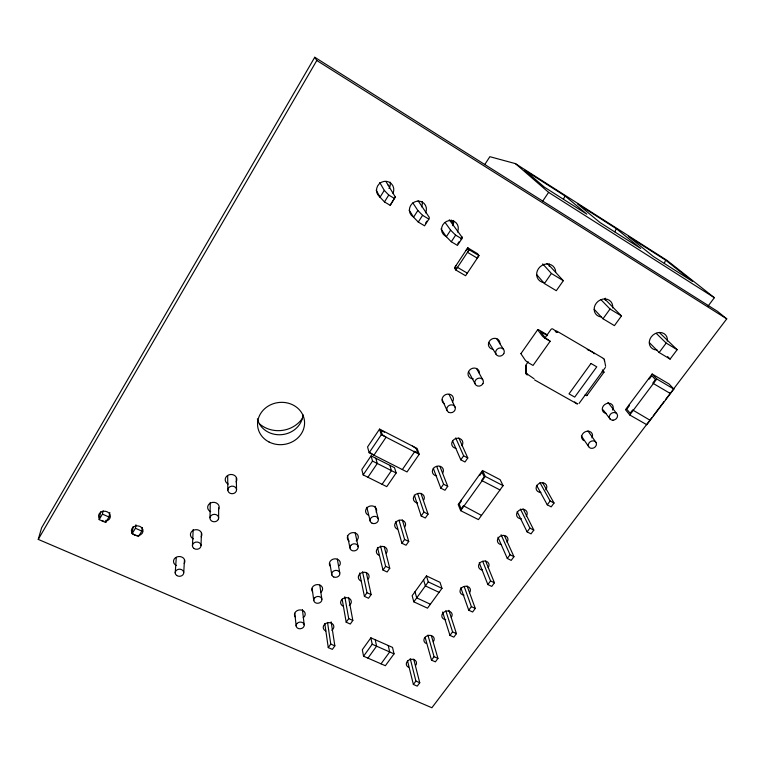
<?xml version="1.0" encoding="UTF-8"?>
<svg xmlns="http://www.w3.org/2000/svg" width="765" height="765" viewBox="0 0 765 765"><rect width="100%" height="100%" fill="white"/><g stroke="black" fill="none" stroke-linecap="round" stroke-linejoin="round"><path stroke-width="1.15" d="M218.608 518.393L218.656 507.912M461.811 236.892L461.792 238.823L457.451 245.422L451.302 241.75L446.339 236.748L440.984 228.936M209.993 517.723L210.27 502.452M557.609 332.297L552.865 329.017A1.444 1.272 -35.6 0 0 550.915 329.524L544.718 338.312M201.032 545.416L201.434 532.66M192.436 545.904L193.172 529.514M183.753 572.497L184.461 559.798M605.622 366.282L604.321 359.292L603.202 358.345M175.214 573.004L176.256 557.857M527.238 375.032L526.196 374.066L526.215 372.555M604.379 360.784L604.321 359.311M133.148 526.597L132.144 533.654L138.542 536.485L141.841 531.111L142.29 527.592M132.144 533.654L135.443 528.261L135.931 524.761M449.256 219.785L462.041 237.207L461.792 238.823L455.634 235.132L450.623 230.179L445.077 222.414M556.165 332.555L556.337 331.283L557.57 332.192M100.722 511.737L99.154 519.598L105.685 522.495L108.974 517.025L109.797 512.56M105.685 522.495L106.115 520.238M99.154 519.598L102.434 514.128L103.084 510.781M409.151 210.107L413.578 217.193L418.273 222.06L424.575 225.818L428.897 219.106L429.289 217.375L418.063 200.746M651.77 417.747L431.881 707.74L38.25 539.392L41.606 527.802L314.759 57.26L717.455 311.317L726.75 318.862L665.464 399.684M664.345 263.256L665.617 260.148L628.323 236.356L653.358 256.485L692.535 281.424L665.617 260.148M614.859 231.757L616.322 228.697L577.594 203.987L599.951 222.5L640.735 248.453L616.322 228.697M376.17 190.169L380.033 197.179L384.46 201.912L390.188 205.326L395.285 196.978L385.856 181.382M390.188 205.326L395.285 196.978M563.451 199.034L565.125 196.031L524.876 170.356L544.326 187.1L586.812 214.143L565.125 196.031M38.25 539.392L316.796 60.492L314.759 57.26M380.033 197.179L384.288 190.38L379.708 182.472M384.46 201.912L388.754 195.056L384.288 190.38M413.578 217.193L417.843 210.509L412.832 202.83M418.273 222.06L422.586 215.328L417.843 210.509M425.627 223.064L426.841 221.171M484.723 164.59L489.858 156.691L515.39 163.614L667.09 260.435L714.357 297.7L707.95 306.258M446.339 236.748L450.623 230.179M451.302 241.75L455.634 235.132M457.747 243.729L458.971 241.864M460.807 239.072L462.041 237.207M467.74 247.822L454.429 267.941L455.768 269.988L465.579 275.744L478.986 255.634L477.523 253.664L467.74 247.822L469.155 249.773L478.986 255.634M455.768 269.988L469.155 249.773M478.402 256.046L477.303 258.168L467.472 252.307L468.582 250.184L467.482 248.673L466.067 250.346M379.564 429.089L367.563 446.942L369.141 452.756L407.028 471.938L419.23 454.267L417.135 448.481L379.564 429.089L381.286 434.73L419.23 454.267M369.141 452.756L381.286 434.73M542.605 201.262L548.601 192.369L515.39 163.614M371.092 455.854L361.826 469.567L363.165 474.893L386.774 486.645L396.155 472.99L394.52 467.702L371.092 455.854L372.517 461.075L396.155 472.99M363.165 474.893L372.517 461.075M367.917 477.255L377.279 463.475L375.806 458.245M382.089 484.312L391.46 470.618L389.863 465.35M402.342 469.567L414.544 451.857L414.314 451.207L417.824 453.014L416.208 448.52L412.488 446.091M546.803 263.667L548.715 264.833L563.317 280.698L556.318 290.71L544.393 283.547L551.383 273.459L542.729 263.915M520.994 353.545L537.738 329.667M528.194 361.749L526.129 364.685A1.425 1.253 -31.7 0 0 525.938 365.89M331.149 621.869L334.85 645.851L332.364 649.37L328.271 647.601L330.767 644.073L327.535 622.404M348.563 597.389L352.828 620.453L350.293 624.039L346.191 622.213L348.725 618.617L344.795 596.738M366.292 572.478L371.13 594.596L368.539 598.249L364.427 596.365L367.018 592.712L362.553 571.79M384.269 546.812L389.758 568.261L387.128 571.981L383.007 570.059L385.637 566.33L380.559 546.038M402.323 519.865L408.73 541.457L406.052 545.244L401.921 543.255L404.599 539.459L398.986 520.181M420.932 493.31L428.056 514.147L425.321 518.01L421.18 515.964L423.906 512.091L417.652 493.492M439.971 466.535L447.735 486.33L444.962 490.26L440.803 488.156L443.585 484.216L436.796 466.66M458.79 437.943L467.798 457.986L464.967 461.993L460.798 459.822L463.638 455.816L455.701 437.924M547.52 335.634L540.52 331.57L544.967 337.518L550.15 341.267L533.052 365.431L529.093 363.184A3.682 0.679 34.6 0 1 525.239 360.143L521.089 353.985A3.624 0.66 34.5 0 1 521.29 353.507M482.495 470.504L458.187 504.47L460.654 510.666L478.45 519.607L503.083 485.67L500.167 479.703L482.495 470.504L485.24 476.413L503.083 485.67M460.654 510.666L485.24 476.413M370.872 637.819L362.323 649.734L363.557 656.227L385.369 665.722L394.032 653.865L392.531 647.41L370.872 637.819L372.192 644.245L363.557 656.227M604.723 298.933L621.457 315.945L614.429 325.641L603.011 318.776L610.03 309.022L601.051 299.784M426.44 575.911L412.134 595.715L413.836 601.845L427.511 608.165L441.979 588.352L440.018 582.337L426.44 575.911L428.285 581.897L441.979 588.352M367.946 658.139L376.59 646.176L375.233 639.75M413.836 601.845L428.285 581.897M590.991 363.452L569.007 393.87L574.716 397.102L596.757 366.837L591.039 363.509M381.037 663.838L389.691 651.952L388.228 645.507M579.048 403.471L605.373 367.468M586.879 395.582L604.015 372.163M659.325 332.479L677.149 349.71L670.102 359.101L659.153 352.522L666.191 343.074L656.217 333.339M413.693 659.114L419.755 682.753L417.231 686.129L413.377 684.465L415.902 681.08L410.231 658.589M431.355 635.648L437.943 658.416L435.381 661.849L431.508 660.138L434.08 656.686L427.922 635.084M448.883 610.336L456.447 633.649L453.836 637.149L449.963 635.38L452.574 631.88L445.832 610.814M467.138 586.038L475.275 608.452L472.617 612.01L468.735 610.193L471.393 606.626L464.173 586.478M485.612 561.022L494.448 582.796L491.742 586.42L487.85 584.556L490.556 580.922L482.705 561.357M504.412 535.577L513.956 556.691L511.202 560.382L507.3 558.45L510.054 554.759L501.104 534.735M523.145 508.907L533.817 530.107L531.015 533.865L527.104 531.885L529.915 528.118L520.41 509.069M542.576 482.581L554.042 503.035L551.183 506.86L547.271 504.823L550.131 500.998L539.927 482.619M652.172 374.009L625.493 409.696L629.767 414.993L646.798 424.718L673.841 389.06L669.079 384.001L652.172 374.009L656.791 378.991L673.841 389.06M629.767 414.993L656.791 378.991M653.214 415.844L664.03 401.577M555.285 331.436L556.212 331.322M525.871 365.565L526.157 373.827L527.009 373.76M587.262 349.672L588.314 349.806M330.767 644.073L334.85 645.851M415.902 681.08L419.755 682.753M372.192 644.245L394.032 653.865M135.443 528.261L141.841 531.111M102.434 514.128L108.974 517.025M348.725 618.617L352.828 620.453M434.08 656.686L437.943 658.416M367.018 592.712L371.13 594.596M452.574 631.88L456.447 633.649M430.379 604.226L416.715 597.876L414.974 591.775M385.637 566.33L389.758 568.261M471.393 606.626L475.275 608.452M439.062 592.34L425.378 585.913L423.561 579.889M404.599 539.459L408.73 541.457M490.556 580.922L494.448 582.796M423.906 512.091L428.056 514.147M510.054 554.759L513.956 556.691M481.501 515.409L463.418 505.742L461.132 508.916L459.21 504.106L461.467 500.951L461.199 500.272M370.164 452.708L373.932 455.175L386.086 437.207L382.29 434.721L380.941 430.322L384.508 432.158L384.317 431.536M443.585 484.216L447.735 486.33M529.915 528.118L533.817 530.107M499.975 489.954L482.132 480.736L481.835 480.076L484.159 476.834L482.026 472.225L479.722 475.447L479.426 474.797M463.638 455.816L467.798 457.986M550.131 500.998L554.042 503.035M588.323 349.815L593.621 352.904M534.572 379.909L577.087 403.863M550.15 341.267L546.191 338.962A3.71 0.583 34.4 0 1 542.28 335.94L537.862 330.069A3.653 0.564 34.3 0 1 539.765 330.451L547.577 335.013M556.939 331.168L602.791 358.049M388.754 195.056L394.491 198.489M422.586 215.328L428.897 219.106M388.132 185.149L388.821 185.56M551.383 273.459L563.317 280.698M610.03 309.022L621.457 315.945M666.191 343.074L677.149 349.71M316.796 60.492L726.75 318.862M548.601 192.369L714.357 297.7M526.865 373.808L534.047 378.742M574.611 401.941L577.393 403.987M667.606 356.595L670.102 359.101M649.361 342.605L659.153 352.522M594.223 309.347L603.011 318.776M669.901 392.99L670.427 393.564L653.377 383.533L652.87 382.978L655.423 379.564L651.837 375.682L649.303 379.067L648.806 378.512M536.724 274.654L544.393 283.547M649.648 419.708L650.145 420.301L632.626 409.954L630.121 413.291L626.784 409.17L629.27 405.861L628.792 405.278M602.323 369.925L603.795 371.704A3.662 0.555 34.9 0 1 602.16 371.484M607.955 402.428L616.647 413.521M603.145 409.887L610.24 419.201M587.931 430.934L596.107 442.562A4.246 3.576 -30.4 0 1 591.976 448.367A4.246 3.576 -30.4 0 1 589.069 442.887A4.246 3.576 -30.4 0 1 596.107 442.562M581.362 435.964L588.668 446.655M467.09 273.019L457.279 267.243L456.026 269.127L454.993 267.54L456.083 265.436M496.638 338.627L503.619 349.509M488.883 342.577L496.322 354.616M476.585 368.587L482.705 379.612M451.14 219.985L453.387 224.049M536.609 485.335L547.271 504.823M468.505 371.561L475.017 383.734M517.188 511.68L527.104 531.885M449.151 394.511L455.108 407.209M442.237 399.827L446.999 410.403M497.977 537.288L507.3 558.45M452.507 440.764L460.798 459.822M479.234 562.724L487.85 584.556M433.277 468.295L440.803 488.156M460.807 587.721L468.735 610.193M414.295 495.06L421.18 515.964M442.6 612.01L449.963 635.38M395.744 521.606L401.921 543.255M425.12 637.312L431.508 660.138M375.022 506.258L378.264 518.833M407.506 660.769L413.377 684.465M377.461 547.415L383.007 570.059M366.827 507.3L370.203 521.147M355.228 532.985L358.183 546.745M359.56 573.033L364.427 596.365M347.434 535.433L349.968 547.989M337.308 559.043L339.746 572.717M342.137 599.091L346.191 622.213M329.935 563.633L331.828 574.993M319.808 585.149L321.864 599.244M324.781 623.561L328.271 647.601M312.206 588.801L313.774 600.496M302.433 609.657L304.193 624.795M294.821 613.301L296.16 626.057M525.861 365.45L526.148 373.263M236.261 478.039L236.567 489.715A4.37 3.796 -4 0 1 230.169 493.329A4.37 3.796 -4 0 1 229.883 486.75A4.37 3.796 -4 0 1 236.567 489.715M227.683 476.021L227.846 490.155M445.756 619.736A5.269 4.294 -17.7 0 1 442.122 614.343A5.269 4.294 -17.7 0 1 449.351 611.254A5.269 4.294 -17.7 0 1 451.283 617.374M463.953 595.132A5.317 4.361 -19.1 0 1 460.348 589.614A5.317 4.361 -19.1 0 1 467.645 586.497A5.317 4.361 -19.1 0 1 469.538 592.741M426.21 643.489A5.231 4.217 -16.4 0 1 424.738 637.704A5.231 4.217 -16.4 0 1 431.89 635.801A5.231 4.217 -16.4 0 1 433.344 641.586M408.615 667.29A5.183 4.15 -15.3 0 1 407.114 661.62A5.183 4.15 -15.3 0 1 414.2 659.726A5.183 4.15 -15.3 0 1 415.691 665.397M325.775 630.982A5.355 4.38 -11.2 0 1 324.341 624.584A5.355 4.38 -11.2 0 1 332.268 623.657A5.355 4.38 -11.2 0 1 331.847 630.264M343.16 606.167A5.393 4.456 -12.3 0 1 341.764 599.645A5.393 4.456 -12.3 0 1 349.758 598.727A5.393 4.456 -12.3 0 1 349.27 605.469M360.851 580.922A5.431 4.542 -13.5 0 1 359.129 574.725A5.431 4.542 -13.5 0 1 366.569 572.756A5.431 4.542 -13.5 0 1 368.271 578.962M473.286 378.809A5.852 5.231 -27.7 0 1 468.017 373.511A5.852 5.231 -27.7 0 1 474.176 368.061A5.852 5.231 -27.7 0 1 479.426 373.368M606.119 413.435A5.728 4.858 -33 0 1 602.619 407.286A5.728 4.858 -33 0 1 609.992 403.423A5.728 4.858 -33 0 1 612.602 410.04M492.708 349.223A5.929 5.317 -31.2 0 1 488.519 343.236A5.929 5.317 -31.2 0 1 495.003 338.331A5.929 5.317 -31.2 0 1 499.927 343.753M368.175 515.036A5.585 4.81 -14.7 0 1 366.272 508.715A5.585 4.81 -14.7 0 1 373.511 506.21A5.585 4.81 -14.7 0 1 376.237 512.254M444.57 403.949A5.804 5.164 -24.1 0 1 443.012 396.777A5.804 5.164 -24.1 0 1 450.92 394.711A5.804 5.164 -24.1 0 1 452.469 401.883M228.19 484.035A5.814 5.078 -3.7 0 1 225.943 477.15A5.814 5.078 -3.7 0 1 233.861 475.075A5.814 5.078 -3.7 0 1 236.089 481.96M349.165 541.123A5.537 4.714 -13.1 0 1 348.936 534.228A5.537 4.714 -13.1 0 1 356.939 533.951A5.537 4.714 -13.1 0 1 356.203 540.884M501.314 544.632A5.422 4.513 -22.3 0 1 497.757 538.876A5.422 4.513 -22.3 0 1 505.196 535.682A5.422 4.513 -22.3 0 1 507.004 542.194M540.903 492.392A5.537 4.657 -26.1 0 1 536.294 486.865A5.537 4.657 -26.1 0 1 543.81 482.954A5.537 4.657 -26.1 0 1 545.808 489.849M521.386 518.766A5.47 4.59 -24.1 0 1 516.758 513.363A5.47 4.59 -24.1 0 1 524.197 509.509A5.47 4.59 -24.1 0 1 526.234 516.251M193.411 538.866A5.728 4.877 -2.3 0 1 191.107 532.277A5.728 4.877 -2.3 0 1 198.881 530.241A5.728 4.877 -2.3 0 1 201.176 536.829M312.436 591.651A5.451 4.542 -10.6 0 1 314.281 585.464A5.451 4.542 -10.6 0 1 321.596 586.267A5.451 4.542 -10.6 0 1 320.573 592.54M295.137 616.848A5.412 4.456 -9.6 0 1 296.916 610.786A5.412 4.456 -9.6 0 1 304.193 611.541A5.412 4.456 -9.6 0 1 303.227 617.69M656.992 349.949A9.61 8.147 -38.6 0 1 649.361 341.295A9.61 8.147 -38.6 0 1 659.698 332.459A9.61 8.147 -38.6 0 1 667.3 341.133M601.089 316.959A9.782 8.52 -39.3 0 1 594.348 307.262A9.782 8.52 -39.3 0 1 605.029 298.933A9.782 8.52 -39.3 0 1 612.65 307.951M605.306 298.168A9.591 8.396 -39.6 0 1 605.316 300.473M543.982 282.62A9.955 8.922 -40.1 0 1 536.743 272.942A9.955 8.922 -40.1 0 1 546.793 263.973A9.955 8.922 -40.1 0 1 555.715 272.139M549.203 263.982A9.763 8.788 -40.6 0 1 549.26 266.363M482.476 570.097A5.365 4.437 -20.6 0 1 478.89 564.465A5.365 4.437 -20.6 0 1 486.263 561.309A5.365 4.437 -20.6 0 1 488.118 567.687M330.05 566.004A5.498 4.628 -11.8 0 1 331.436 560.047A5.498 4.628 -11.8 0 1 338.455 559.779A5.498 4.628 -11.8 0 1 339.497 565.651M210.643 511.699A5.776 4.973 -2.9 0 1 208.367 504.967A5.776 4.973 -2.9 0 1 216.208 502.911A5.776 4.973 -2.9 0 1 218.465 509.653M176.505 565.545A5.69 4.781 -1.8 0 1 174.162 559.1A5.69 4.781 -1.8 0 1 181.869 557.063A5.69 4.781 -1.8 0 1 184.193 563.518M302.978 414.697A23.113 20.827 -7.1 0 1 281.663 434.663A23.113 20.827 -7.1 0 1 257.384 418.828M390.131 182.147A8.616 8.329 -44.6 0 1 388.993 188.553M422.165 201.491A8.53 8.128 -42.4 0 1 421.496 206.837M453.492 220.416A8.453 7.937 -41.2 0 1 452.775 225.665M99.526 518.871A5.919 5.011 3.8 0 1 101.802 511.68A5.919 5.011 3.8 0 1 110.026 514.596A5.919 5.011 3.8 0 1 105.819 521.108M103.791 521.166A5.919 5.011 3.8 0 1 101.812 520.64M137.49 535.672A5.833 4.934 1.4 0 1 131.886 528.701A5.833 4.934 1.4 0 1 141.726 527.649A5.833 4.934 1.4 0 1 138.484 535.567M380.53 197.351A8.788 8.482 -43.2 0 1 377.671 185.857A8.788 8.482 -43.2 0 1 389.175 182.127A8.788 8.482 -43.2 0 1 392.981 193.306M413.263 216.878A8.702 8.272 -41.5 0 1 410.585 205.603A8.702 8.272 -41.5 0 1 421.955 201.922A8.702 8.272 -41.5 0 1 425.57 212.89M445.259 235.974A8.625 8.071 -40.5 0 1 442.763 224.92A8.625 8.071 -40.5 0 1 454.008 221.267A8.625 8.071 -40.5 0 1 457.422 232.024M583.829 440.621A5.651 4.781 -30.6 0 1 582.567 434.061A5.651 4.781 -30.6 0 1 589.844 431.546A5.651 4.781 -30.6 0 1 591.938 437.829M378.857 555.237A5.479 4.628 -14.9 0 1 377.174 548.907A5.479 4.628 -14.9 0 1 384.671 546.927A5.479 4.628 -14.9 0 1 386.335 553.258M397.178 529.093A5.527 4.714 -16.5 0 1 395.543 522.629A5.527 4.714 -16.5 0 1 403.098 520.63A5.527 4.714 -16.5 0 1 404.723 527.095M417.594 502.997A5.575 4.8 -18.4 0 1 413.664 496.925A5.575 4.8 -18.4 0 1 421.305 493.626A5.575 4.8 -18.4 0 1 423.437 500.473M436.595 475.916A5.632 4.886 -20.5 0 1 432.684 469.71A5.632 4.886 -20.5 0 1 440.401 466.363A5.632 4.886 -20.5 0 1 442.495 473.353M455.94 448.338A5.68 4.973 -22.9 0 1 452.058 441.988A5.68 4.973 -22.9 0 1 459.851 438.594A5.68 4.973 -22.9 0 1 461.897 445.746M302.089 418.78A27.683 25.025 -6.9 0 1 259.478 423.829M594.003 353.287A1.425 1.234 -35.6 0 1 594.166 353.803M586.678 395.094A3.634 0.641 35.1 0 1 584.995 394.97M218.341 519.339L217.796 520.2A4.341 3.72 -3.2 0 1 210.499 519.894A4.341 3.72 -3.2 0 1 214.018 514.338A4.341 3.72 -3.2 0 1 218.341 519.339M296.983 623.532L296.447 624.317A4.064 3.328 -9.7 0 0 300.32 628.763A4.064 3.328 -9.7 0 0 303.781 623.705A4.064 3.328 -9.7 0 0 296.983 623.532M314.625 597.934L314.08 598.727A4.093 3.395 -10.6 0 0 317.944 603.269A4.093 3.395 -10.6 0 0 321.463 598.125A4.093 3.395 -10.6 0 0 314.625 597.934M350.867 545.321L350.303 546.153A4.16 3.529 -13.1 0 0 354.138 550.915A4.16 3.529 -13.1 0 0 357.791 545.579A4.16 3.529 -13.1 0 0 350.867 545.321M482.935 383.59L482.304 384.508A4.399 3.911 -27.5 0 1 475.142 384.04A4.399 3.911 -27.5 0 1 479.244 378.101A4.399 3.911 -27.5 0 1 482.935 383.59M503.81 353.573L503.169 354.511A4.456 3.978 -31 0 1 495.959 354.004A4.456 3.978 -31 0 1 500.147 347.951A4.456 3.978 -31 0 1 503.81 353.573M449.16 412.488L448.233 411.991A4.361 3.863 -23.9 0 1 449.323 405.335A4.361 3.863 -23.9 0 1 455.338 408.529A4.361 3.863 -23.9 0 1 449.16 412.488M269.031 441.988A23.552 21.133 -7.3 0 0 304.575 423.227A23.552 21.133 -7.3 0 0 269.586 405.316A23.552 21.133 -7.3 0 0 269.031 441.988M193.841 548.39A4.303 3.643 -2.6 0 0 200.937 546.363A4.303 3.643 -2.6 0 0 195.41 542.203A4.303 3.643 -2.6 0 0 193.841 548.39M176.629 575.443A4.274 3.567 -2.1 0 0 183.667 573.425A4.274 3.567 -2.1 0 0 178.14 569.37A4.274 3.567 -2.1 0 0 176.629 575.443M333.731 576.992A4.131 3.462 -11.8 0 0 339.889 573.607A4.131 3.462 -11.8 0 0 333.741 570.958A4.131 3.462 -11.8 0 0 333.731 576.992M372.096 523.241A4.198 3.595 -14.8 0 0 378.388 519.76A4.198 3.595 -14.8 0 0 372.211 516.949A4.198 3.595 -14.8 0 0 372.096 523.241M612.995 420.195A4.303 3.634 -32.8 0 0 617.212 414.286A4.303 3.634 -32.8 0 0 610.116 414.592A4.303 3.634 -32.8 0 0 612.995 420.195"/></g></svg>
